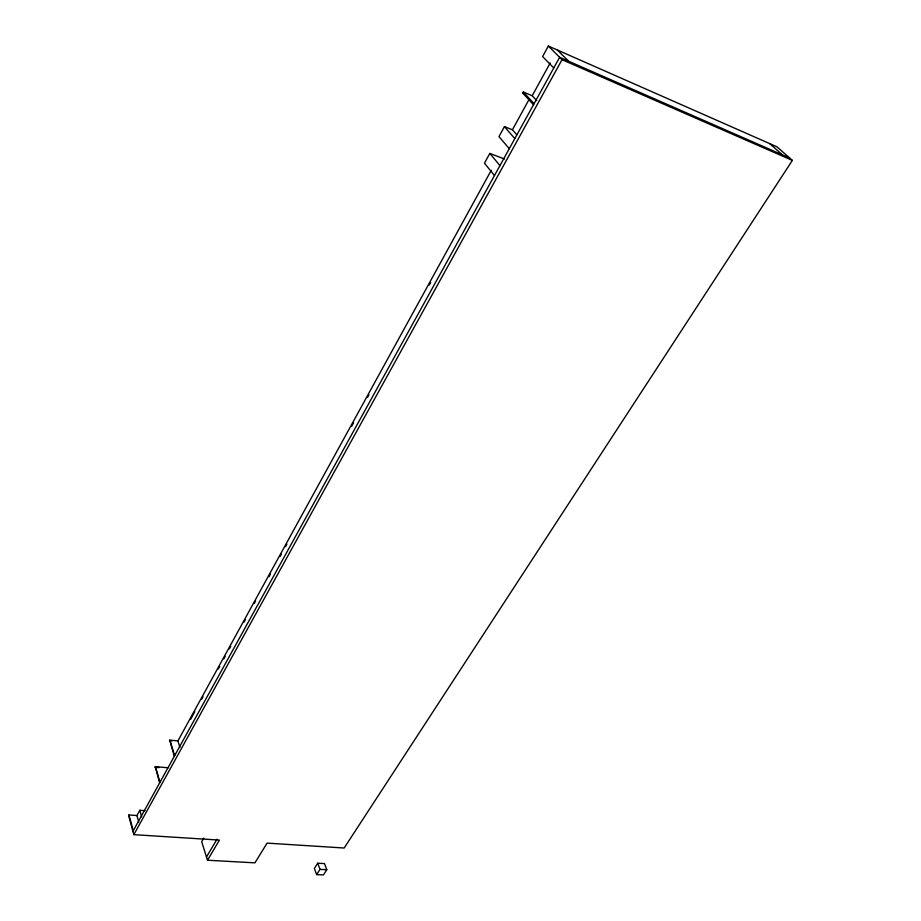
<?xml version="1.0" encoding="UTF-8"?>
<svg xmlns="http://www.w3.org/2000/svg" width="921" height="921" viewBox="0 0 921 921"><rect width="100%" height="100%" fill="white"/><g stroke="black" fill="none" stroke-linecap="round" stroke-linejoin="round"><path stroke-width="1.38" d="M145.081 810.676L139.808 810.284L136.918 815.534L128.963 814.97L128.641 815.557L133.844 834.656L219.428 840.09L207.49 860.237L254.933 862.85L267.078 843.118L344.166 848.011L792.359 160.404L776.933 146.807L548.363 46.05L542.619 56.584L553.786 67.947M159.644 782.885L155.327 766.629L168.152 767.792M174.311 756.291L169.798 740.104L177.891 740.921L179.94 747.392M504.512 159.011L489.799 153.416L484.458 163.213L494.485 175.497M516.785 134.777L512.421 129.792L504.42 126.626L498.975 136.607L509.278 148.672M533.501 104.729L522.737 93.044L523.289 92.019L532.211 95.726L536.736 100.585M512.421 129.792L529.402 98.846M177.891 740.921L491.25 170.316M532.211 95.726L550.182 62.996M190.739 719.105L194.838 711.634M201.687 699.189L203.046 696.702M218.312 668.922L219.693 666.401M223.838 658.872L225.219 656.351M229.364 648.821L230.745 646.312M244.088 622.009L245.447 619.545M254.265 603.508L255.624 601.033M269.024 576.638L270.406 574.14M280.019 556.629L281.4 554.131M285.522 546.625L286.892 544.127M351.5 426.561L353.503 422.912M367.56 397.342L368.93 394.844M429.267 285.05L430.648 282.54M132.935 831.329L559.646 57.309L789.665 158.032M133.844 834.656L562.029 59.692L548.363 46.05M203.76 838.098L201.687 841.644L207.49 860.237M206.477 857.002L216.988 839.227M317.71 863.219L314.349 868.434L316.651 874.605L323.421 874.95L326.805 869.735L324.468 863.599L317.71 863.219L320.036 869.378L316.651 874.605M320.036 869.378L326.805 869.735M154.993 767.239L159.022 767.607M169.464 740.726L171.997 740.979M522.737 93.044L525.028 94M562.029 59.692L792.359 160.404M769.714 143.618L782.413 154.855M557.32 49.999L568.671 61.258M523.289 92.019L534.065 103.693M504.42 126.626L514.827 138.599M489.799 153.416L499.93 165.619M169.798 740.104L174.656 755.657M155.327 766.629L159.989 782.274M139.808 810.284L141.638 816.835M136.918 815.534L138.737 822.096M128.963 814.97L133.257 830.742"/></g></svg>
